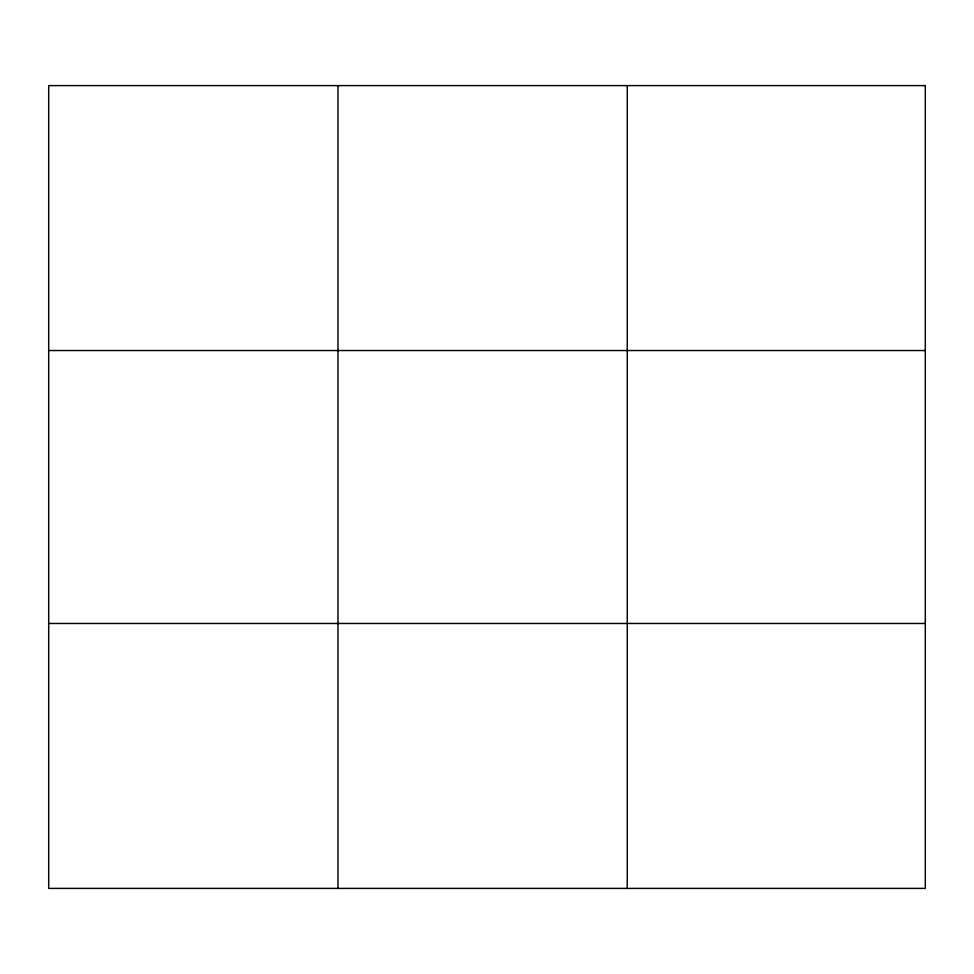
<?xml version="1.0" encoding="UTF-8"?>
<svg xmlns="http://www.w3.org/2000/svg" width="974" height="974" viewBox="0 0 974 974"><rect width="100%" height="100%" fill="white"/><g stroke="black" fill="none" stroke-linecap="round" stroke-linejoin="round"><path stroke-width="1.46" d="M337.978 888.398L337.978 85.602M627.256 888.398L627.256 85.602M48.7 350.53L925.3 350.53M48.7 623.47L925.3 623.47M925.3 85.602L925.3 888.398L48.7 888.398L48.7 85.602L925.3 85.602"/></g></svg>
